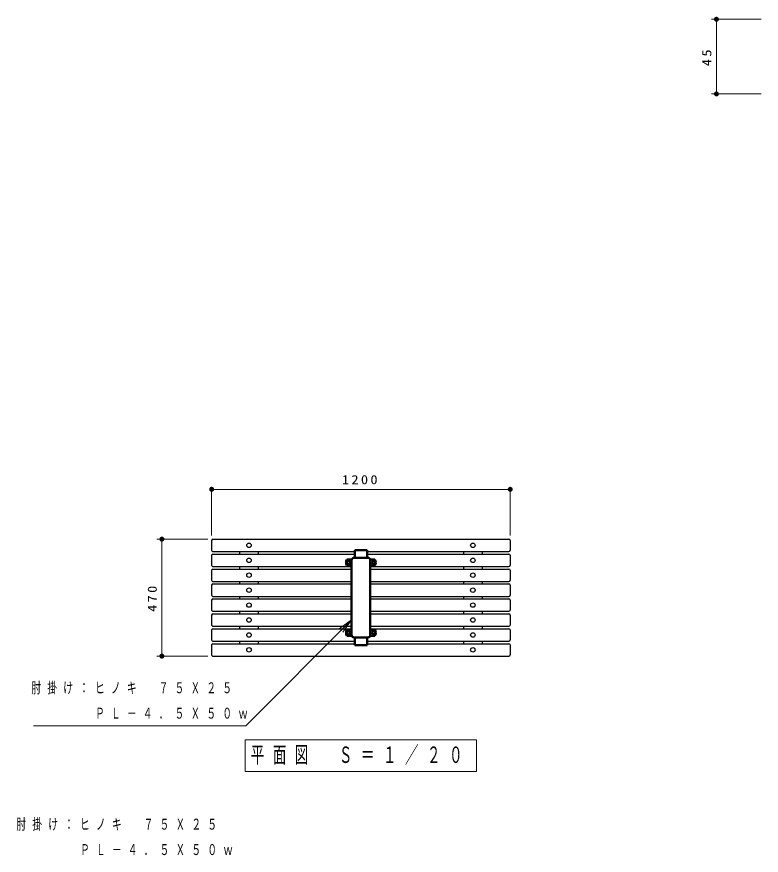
# Model space of a CAD drawing. Units: millimetres on the paper, scale 1:20. Extents: x -360 to 9, y -38 to 355.
# Drawn here: x -354.5 to -204.9, y 174.1 to 342.5 of the extents above; entities that cross this region are included whole.
import ezdxf

# ---------------------------------------------------------------- set-up
doc = ezdxf.new("R2010")
doc.units = ezdxf.units.MM
doc.layers.add('CLASS1', color=7, linetype='Continuous', lineweight=13)
doc.styles.add('ＭＳ ゴシック', font='')
doc.styles.get('ＭＳ ゴシック').set_extended_font_data('MS Gothic')

# ---------------------------------------------------------------- blocks, each defined once
blk = doc.blocks.new('filled_dot')
at = {"color": 0, "linetype": 'Continuous', "lineweight": -2, "const_width": 1.25}
blk.add_lwpolyline([(-0.625, 0, 1), (0.625, 0, 1)], format="xyb", close=True, dxfattribs=at)

msp = doc.modelspace()

# ---------------------------------------------------------------- linework, layer by layer
at = {"layer": 'CLASS1'}
for p, q in [((-204.886, 342.038), (-214.886, 342.038)), ((-213.886, 327.038), (-213.886, 342.038)), ((-204.886, 327.038), (-214.886, 327.038)), ((-315.336, 238.353), (-315.336, 248.103)), ((-315.336, 247.603), (-255.336, 247.603)), ((-255.336, 238.353), (-255.336, 248.103)), ((-316.086, 237.603), (-326.336, 237.603)), ((-325.336, 214.103), (-325.336, 237.603)), ((-289.686, 219.606), (-287.211, 221.373)), ((-287.211, 221.373), (-289.332, 219.252)), ((-287.211, 221.373), (-288.979, 218.898)), ((-316.086, 214.103), (-326.336, 214.103)), ((-262.086, 197.253), (-308.586, 197.253)), ((-308.586, 197.253), (-308.586, 190.953)), ((-262.086, 190.953), (-262.086, 197.253)), ((-308.586, 190.953), (-262.086, 190.953))]:
    msp.add_line(p, q, dxfattribs=at)
at = {"layer": 'CLASS1', "color": 4, "lineweight": 25}
for p, q in [((-315.086, 237.603), (-255.586, 237.603)), ((-315.336, 237.353), (-315.336, 235.353)), ((-255.336, 237.353), (-255.336, 235.353)), ((-315.336, 234.353), (-315.336, 232.353)), ((-315.086, 235.103), (-286.586, 235.103)), ((-315.086, 234.603), (-286.586, 234.603)), ((-309.711, 235.103), (-309.711, 234.603)), ((-305.961, 235.103), (-305.961, 234.603)), ((-284.086, 235.103), (-255.586, 235.103)), ((-284.086, 234.603), (-255.586, 234.603)), ((-264.711, 235.103), (-264.711, 234.603)), ((-260.961, 235.103), (-260.961, 234.603)), ((-255.336, 234.353), (-255.336, 232.353)), ((-315.336, 231.353), (-315.336, 229.353)), ((-315.086, 232.103), (-287.211, 232.103)), ((-315.086, 231.603), (-287.211, 231.603)), ((-309.711, 232.103), (-309.711, 231.603)), ((-305.961, 232.103), (-305.961, 231.603)), ((-283.461, 232.103), (-255.586, 232.103)), ((-283.461, 231.603), (-255.586, 231.603)), ((-264.711, 232.103), (-264.711, 231.603)), ((-260.961, 232.103), (-260.961, 231.603)), ((-255.336, 231.353), (-255.336, 229.353)), ((-315.086, 229.103), (-287.211, 229.103)), ((-309.711, 229.103), (-309.711, 228.603)), ((-305.961, 229.103), (-305.961, 228.603)), ((-283.461, 229.103), (-255.586, 229.103)), ((-264.711, 229.103), (-264.711, 228.603)), ((-260.961, 229.103), (-260.961, 228.603)), ((-315.336, 228.353), (-315.336, 226.353)), ((-315.086, 228.603), (-287.211, 228.603)), ((-283.461, 228.603), (-255.586, 228.603)), ((-255.336, 228.353), (-255.336, 226.353)), ((-315.086, 226.103), (-287.211, 226.103)), ((-309.711, 226.103), (-309.711, 225.603)), ((-305.961, 226.103), (-305.961, 225.603)), ((-283.461, 226.103), (-255.586, 226.103)), ((-264.711, 226.103), (-264.711, 225.603)), ((-260.961, 226.103), (-260.961, 225.603)), ((-315.336, 225.353), (-315.336, 223.353)), ((-315.086, 225.603), (-287.211, 225.603)), ((-283.461, 225.603), (-255.586, 225.603)), ((-255.336, 225.353), (-255.336, 223.353)), ((-315.336, 222.353), (-315.336, 220.353)), ((-315.086, 223.103), (-287.211, 223.103)), ((-315.086, 222.603), (-287.211, 222.603)), ((-309.711, 223.103), (-309.711, 222.603)), ((-305.961, 223.103), (-305.961, 222.603)), ((-283.461, 223.103), (-255.586, 223.103)), ((-283.461, 222.603), (-255.586, 222.603)), ((-264.711, 223.103), (-264.711, 222.603)), ((-260.961, 223.103), (-260.961, 222.603)), ((-255.336, 222.353), (-255.336, 220.353)), ((-315.336, 219.353), (-315.336, 217.353)), ((-315.086, 220.103), (-287.211, 220.103)), ((-315.086, 219.603), (-287.211, 219.603)), ((-309.711, 220.103), (-309.711, 219.603)), ((-305.961, 220.103), (-305.961, 219.603)), ((-283.461, 220.103), (-255.586, 220.103)), ((-283.461, 219.603), (-255.586, 219.603)), ((-264.711, 220.103), (-264.711, 219.603)), ((-260.961, 220.103), (-260.961, 219.603)), ((-255.336, 219.353), (-255.336, 217.353)), ((-315.336, 216.353), (-315.336, 214.353)), ((-315.086, 217.103), (-286.586, 217.103)), ((-315.086, 216.603), (-286.586, 216.603)), ((-309.711, 217.103), (-309.711, 216.603)), ((-305.961, 217.103), (-305.961, 216.603)), ((-284.086, 217.103), (-255.586, 217.103)), ((-284.086, 216.603), (-255.586, 216.603)), ((-264.711, 217.103), (-264.711, 216.603)), ((-260.961, 217.103), (-260.961, 216.603)), ((-255.336, 216.353), (-255.336, 214.353)), ((-315.086, 214.103), (-255.586, 214.103))]:
    msp.add_line(p, q, dxfattribs=at)
at = {"layer": 'CLASS1', "color": 140, "lineweight": 50}
for p, q in [((-286.586, 235.395), (-286.586, 233.853)), ((-286.586, 235.395), (-284.086, 235.395)), ((-284.086, 235.395), (-284.086, 233.853)), ((-288.151, 233.533), (-287.178, 233.533)), ((-287.211, 218.353), (-287.211, 233.353)), ((-286.711, 233.853), (-283.961, 233.853)), ((-283.495, 233.533), (-282.521, 233.533)), ((-283.461, 218.353), (-283.461, 233.353)), ((-288.151, 232.283), (-287.211, 232.283)), ((-283.461, 232.283), (-282.521, 232.283)), ((-288.151, 219.423), (-287.211, 219.423)), ((-283.461, 219.423), (-282.521, 219.423)), ((-288.151, 218.173), (-287.178, 218.173)), ((-286.711, 217.853), (-283.961, 217.853)), ((-286.586, 216.311), (-286.586, 217.853)), ((-284.086, 216.311), (-284.086, 217.853)), ((-283.495, 218.173), (-282.521, 218.173)), ((-286.586, 216.311), (-284.086, 216.311))]:
    msp.add_line(p, q, dxfattribs=at)
at = {"layer": 'CLASS1'}
msp.add_lwpolyline([(-287.211, 221.373), (-308.465, 200.12), (-351.131, 200.12)], dxfattribs=at)
at = {"layer": 'CLASS1', "lineweight": 25}
for centre in [(-307.836, 236.353), (-262.836, 236.353), (-307.836, 233.353), (-262.836, 233.353), (-307.836, 230.353), (-262.836, 230.353), (-307.836, 227.353), (-262.836, 227.353), (-307.836, 224.353), (-262.836, 224.353), (-307.836, 221.353), (-262.836, 221.353), (-307.836, 218.353), (-262.836, 218.353), (-307.836, 215.353), (-262.836, 215.353)]:
    msp.add_circle(centre, 0.45, dxfattribs=at)
at = {"layer": 'CLASS1', "color": 140, "lineweight": 50}
for centre in [(-287.836, 232.908), (-282.836, 232.908), (-287.836, 218.798), (-282.836, 218.798)]:
    msp.add_circle(centre, 0.325, dxfattribs=at)
at = {"layer": 'CLASS1', "color": 4, "lineweight": 25}
for centre, start, end in [((-315.086, 237.353), 89.99998, 179.99996), ((-255.586, 237.353), 0, 89.99998), ((-315.086, 235.353), 179.99998, 270.00003), ((-315.086, 234.353), 89.99998, 179.99996), ((-255.586, 235.353), 270.00002, 0), ((-255.586, 234.353), 0, 89.99998), ((-315.086, 232.353), 179.99998, 270.00003), ((-315.086, 231.353), 89.99998, 179.99996), ((-255.586, 232.353), 270.00002, 0), ((-255.586, 231.353), 0, 89.99998), ((-315.086, 229.353), 179.99998, 270.00003), ((-255.586, 229.353), 270.00002, 0), ((-315.086, 228.353), 89.99998, 179.99996), ((-255.586, 228.353), 0, 89.99998), ((-315.086, 226.353), 179.99998, 270.00003), ((-255.586, 226.353), 270.00002, 0), ((-315.086, 225.353), 89.99998, 179.99996), ((-255.586, 225.353), 0, 89.99998), ((-315.086, 223.353), 179.99998, 270.00003), ((-315.086, 222.353), 89.99998, 179.99996), ((-255.586, 223.353), 270.00002, 0), ((-255.586, 222.353), 0, 89.99998), ((-315.086, 220.353), 179.99998, 270.00003), ((-315.086, 219.353), 89.99998, 179.99996), ((-255.586, 220.353), 270.00002, 0), ((-255.586, 219.353), 0, 89.99998), ((-315.086, 217.353), 179.99998, 270.00003), ((-255.586, 217.353), 270.00002, 0), ((-315.086, 216.353), 89.99998, 179.99996), ((-255.586, 216.353), 0, 89.99998), ((-315.086, 214.353), 179.99998, 270.00003), ((-255.586, 214.353), 270.00002, 0)]:
    msp.add_arc(centre, 0.25, start, end, dxfattribs=at)
at = {"layer": 'CLASS1', "color": 140, "lineweight": 50}
for centre, radius, start, end in [((-287.186, 232.908), 1.15, 147.07922, 212.92078), ((-286.711, 233.353), 0.5, 90, 179.99999), ((-283.961, 233.353), 0.5, 360, 90.00001), ((-283.486, 232.908), 1.15, 327.07922, 32.92078), ((-287.186, 218.798), 1.15, 147.07922, 212.92078), ((-283.486, 218.798), 1.15, 327.07922, 32.92078), ((-286.711, 218.353), 0.5, 180.00001, 270), ((-283.961, 218.353), 0.5, 269.99999, 0)]:
    msp.add_arc(centre, radius, start, end, dxfattribs=at)

# ---------------------------------------------------------------- block references
at = {"layer": 'CLASS1', "xscale": 0.4, "yscale": 0.4}
for p, rotation in [((-213.886, 342.038), 270), ((-213.886, 327.038), 90), ((-255.336, 247.603), 180), ((-325.336, 237.603), 270), ((-325.336, 214.103), 90)]:
    msp.add_blockref('filled_dot', p, dxfattribs=dict(at, rotation=rotation))
msp.add_blockref('filled_dot', (-315.336, 247.603), dxfattribs=at)

# ---------------------------------------------------------------- texts
at = {"layer": 'CLASS1', "char_height": 1.833, "attachment_point": 8, "rotation": 90, "style": 'ＭＳ ゴシック'}
for s, insert in [('\\T1.34;\\W1.15;45', (-214.886, 334.538)), ('\\T1.33;\\W1.15;470', (-326.336, 225.853))]:
    msp.add_mtext(s, dxfattribs=dict(at, insert=insert))
at = {"layer": 'CLASS1', "style": 'ＭＳ ゴシック'}
for s, insert, char_height, attachment_point in [('\\T1.33;\\W1.15;1200', (-285.336, 248.603), 1.833, 8), ('\\T1.64;\\W0.65;肘掛け：ヒノキ\u3000７５Ｘ２５', (-351.558, 207.62), 2.199, 4), ('\\T1.64;\\W0.65;\u3000\u3000\u3000\u3000ＰＬ－４．５Ｘ５０ｗ', (-351.558, 202.62), 2.199, 4), ('\\T1.64;\\W0.6;平面図\u3000Ｓ＝１／２０', (-285.336, 194.103), 3.299, 5), ('\\T1.64;\\W0.65;肘掛け：ヒノキ\u3000７５Ｘ２５', (-354.572, 180.221), 2.199, 4), ('\\T1.64;\\W0.65;\u3000\u3000\u3000\u3000ＰＬ－４．５Ｘ５０ｗ', (-354.572, 175.221), 2.199, 4)]:
    msp.add_mtext(s, dxfattribs=dict(at, insert=insert, char_height=char_height, attachment_point=attachment_point))

doc.saveas('drawing.dxf')
